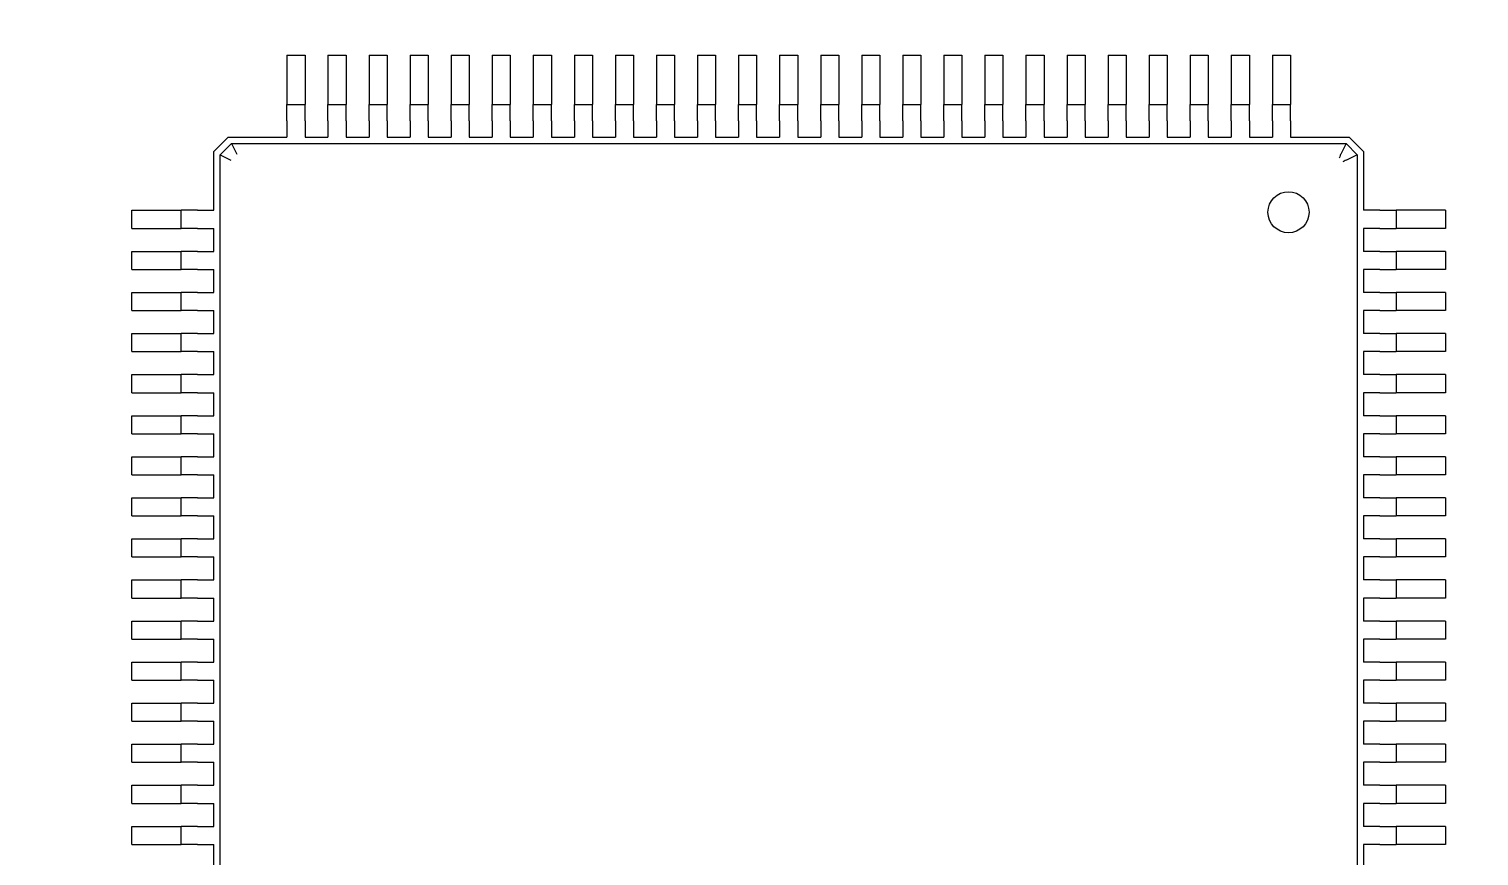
# Model space of a CAD drawing. Header units: millimetres. Extents: x 0 to 420, y 0 to 297.
# Drawn here: x 90.23 to 107.88, y 217.84 to 227.91 of the extents above; entities that cross this region are included whole.
import ezdxf

# ---------------------------------------------------------------- set-up
doc = ezdxf.new("R2010")
doc.units = ezdxf.units.MM
doc.header["$PDSIZE"] = -1
doc.styles.add('СПДС', font='isocpeur.ttf', dxfattribs={"width": 0.9})
doc.dimstyles.new('ISO-25', dxfattribs={"dimtxt": 2.5, "dimasz": 2.5, "dimexe": 1.25, "dimexo": 0.625, "dimtad": 1, "dimtxsty": 'Standard', "dimcen": 2.5, "dimadec": 0, "dimazin": 0, "dimtfac": 1, "dimtmove": 0, "dimatfit": 3, "dimfxl": 1, "dimarcsym": 0})

# ---------------------------------------------------------------- blocks, each defined once
blk = doc.blocks.new('*D35')
at = {"color": 0, "lineweight": -2, "transparency": 16777216}
for p, q in [((66.453, 220.646), (66.453, 165.349)), ((133.433, 220.646), (133.433, 165.349)), ((68.953, 166.349), (130.933, 166.349))]:
    blk.add_line(p, q, dxfattribs=at)
at = {"color": 0, "transparency": 16777216}
for points in [[(68.953, 166.766), (68.953, 165.932), (66.453, 166.349)], [(130.933, 166.766), (130.933, 165.932), (133.433, 166.349)]]:
    blk.add_solid(points, dxfattribs=at)
at = {"layer": 'Defpoints', "color": 0, "transparency": 16777216}
for p in [(66.453, 220.656), (133.433, 220.656), (133.433, 166.349)]:
    blk.add_point(p, dxfattribs=at)
at = {"color": 0, "transparency": 16777216, "insert": (99.943, 171.595), "char_height": 3.5, "attachment_point": 5, "style": 'СПДС'}
blk.add_mtext('66,98{\\fArial|b0|i0|c204|p34;\\H1.08333x;*}', dxfattribs=at)
blk = doc.blocks.new('*D36')
at = {"color": 0, "lineweight": -2, "transparency": 16777216}
for p, q in [((100.511, 253.572), (44.631, 253.572)), ((45.631, 251.072), (45.631, 222.49)), ((45.631, 183.416), (45.631, 211.998)), ((99.991, 180.916), (44.631, 180.916))]:
    blk.add_line(p, q, dxfattribs=at)
at = {"color": 0, "transparency": 16777216}
for points in [[(45.214, 251.072), (46.048, 251.072), (45.631, 253.572)], [(45.214, 183.416), (46.048, 183.416), (45.631, 180.916)]]:
    blk.add_solid(points, dxfattribs=at)
at = {"layer": 'Defpoints', "color": 0, "transparency": 16777216}
for p in [(45.631, 253.572), (100.521, 253.572), (100.001, 180.916)]:
    blk.add_point(p, dxfattribs=at)
at = {"color": 0, "transparency": 16777216, "insert": (45.631, 217.244), "char_height": 3.5, "attachment_point": 5, "style": 'СПДС'}
blk.add_mtext('72,66{\\fArial|b0|i0|c204|p34;\\H1.08333x;*}', dxfattribs=at)
blk = doc.blocks.new('A$Ce8c5e3c3')
at = {"color": 0, "linetype": 'Continuous', "lineweight": 0}
for p, q in [((142.876, -63.558), (142.876, -64.058)), ((142.876, -63.558), (143.096, -63.558)), ((143.096, -63.558), (143.096, -64.058)), ((143.376, -63.558), (143.376, -64.058)), ((143.376, -63.558), (143.596, -63.558)), ((143.596, -63.558), (143.596, -64.058)), ((143.876, -63.558), (143.876, -64.058)), ((143.876, -63.558), (144.096, -63.558)), ((144.096, -63.558), (144.096, -64.058)), ((144.376, -63.558), (144.376, -64.058)), ((144.376, -63.558), (144.596, -63.558)), ((144.596, -63.558), (144.596, -64.058)), ((144.876, -63.558), (144.876, -64.058)), ((144.876, -63.558), (145.096, -63.558)), ((145.096, -63.558), (145.096, -64.058)), ((145.376, -63.558), (145.376, -64.058)), ((145.376, -63.558), (145.596, -63.558)), ((145.596, -63.558), (145.596, -64.058)), ((145.876, -63.558), (145.876, -64.058)), ((145.876, -63.558), (146.096, -63.558)), ((146.096, -63.558), (146.096, -64.058)), ((146.376, -63.558), (146.376, -64.058)), ((146.376, -63.558), (146.596, -63.558)), ((146.596, -63.558), (146.596, -64.058)), ((146.876, -63.558), (146.876, -64.058)), ((146.876, -63.558), (147.096, -63.558)), ((147.096, -63.558), (147.096, -64.058)), ((147.376, -63.558), (147.376, -64.058)), ((147.376, -63.558), (147.596, -63.558)), ((147.596, -63.558), (147.596, -64.058)), ((147.876, -63.558), (147.876, -64.058)), ((147.876, -63.558), (148.096, -63.558)), ((148.096, -63.558), (148.096, -64.058)), ((148.376, -63.558), (148.376, -64.058)), ((148.376, -63.558), (148.596, -63.558)), ((148.596, -63.558), (148.596, -64.058)), ((148.876, -63.558), (148.876, -64.058)), ((148.876, -63.558), (149.096, -63.558)), ((149.096, -63.558), (149.096, -64.058)), ((149.376, -63.558), (149.376, -64.058)), ((149.376, -63.558), (149.596, -63.558)), ((149.596, -63.558), (149.596, -64.058)), ((149.876, -63.558), (149.876, -64.058)), ((149.876, -63.558), (150.096, -63.558)), ((150.096, -63.558), (150.096, -64.058)), ((150.376, -63.558), (150.376, -64.058)), ((150.376, -63.558), (150.596, -63.558)), ((150.596, -63.558), (150.596, -64.058)), ((150.876, -63.558), (150.876, -64.058)), ((150.876, -63.558), (151.096, -63.558)), ((151.096, -63.558), (151.096, -64.058)), ((151.376, -63.558), (151.376, -64.058)), ((151.376, -63.558), (151.596, -63.558)), ((151.596, -63.558), (151.596, -64.058)), ((151.876, -63.558), (151.876, -64.058)), ((151.876, -63.558), (152.096, -63.558)), ((152.096, -63.558), (152.096, -64.058)), ((152.376, -63.558), (152.376, -64.058)), ((152.376, -63.558), (152.596, -63.558)), ((152.596, -63.558), (152.596, -64.058)), ((152.876, -63.558), (152.876, -64.058)), ((152.876, -63.558), (153.096, -63.558)), ((153.096, -63.558), (153.096, -64.058)), ((153.376, -63.558), (153.376, -64.058)), ((153.376, -63.558), (153.596, -63.558)), ((153.596, -63.558), (153.596, -64.058)), ((153.876, -63.558), (153.876, -64.058)), ((153.876, -63.558), (154.096, -63.558)), ((154.096, -63.558), (154.096, -64.058)), ((154.376, -63.558), (154.376, -64.058)), ((154.376, -63.558), (154.596, -63.558)), ((154.596, -63.558), (154.596, -64.058)), ((154.876, -63.558), (154.876, -64.058)), ((154.876, -63.558), (155.096, -63.558)), ((155.096, -63.558), (155.096, -64.058)), ((142.876, -64.058), (142.876, -64.158)), ((143.096, -64.058), (143.096, -64.158)), ((143.376, -64.058), (143.376, -64.158)), ((143.596, -64.058), (143.596, -64.158)), ((143.876, -64.058), (143.876, -64.158)), ((144.096, -64.058), (144.096, -64.158)), ((144.376, -64.058), (144.376, -64.158)), ((144.596, -64.058), (144.596, -64.158)), ((144.876, -64.058), (144.876, -64.158)), ((145.096, -64.058), (145.096, -64.158)), ((145.376, -64.058), (145.376, -64.158)), ((145.596, -64.058), (145.596, -64.158)), ((145.876, -64.058), (145.876, -64.158)), ((146.096, -64.058), (146.096, -64.158)), ((146.376, -64.058), (146.376, -64.158)), ((146.596, -64.058), (146.596, -64.158)), ((146.876, -64.058), (146.876, -64.158)), ((147.096, -64.058), (147.096, -64.158)), ((147.376, -64.058), (147.376, -64.158)), ((147.596, -64.058), (147.596, -64.158)), ((147.876, -64.058), (147.876, -64.158)), ((148.096, -64.058), (148.096, -64.158)), ((148.376, -64.058), (148.376, -64.158)), ((148.596, -64.058), (148.596, -64.158)), ((148.876, -64.058), (148.876, -64.158)), ((149.096, -64.058), (149.096, -64.158)), ((149.376, -64.058), (149.376, -64.158)), ((149.596, -64.058), (149.596, -64.158)), ((149.876, -64.058), (149.876, -64.158)), ((150.096, -64.058), (150.096, -64.158)), ((150.376, -64.058), (150.376, -64.158)), ((150.596, -64.058), (150.596, -64.158)), ((150.876, -64.058), (150.876, -64.158)), ((151.096, -64.058), (151.096, -64.158)), ((151.376, -64.058), (151.376, -64.158)), ((151.596, -64.058), (151.596, -64.158)), ((151.876, -64.058), (151.876, -64.158)), ((152.096, -64.058), (152.096, -64.158)), ((152.376, -64.058), (152.376, -64.158)), ((152.596, -64.058), (152.596, -64.158)), ((152.876, -64.058), (152.876, -64.158)), ((153.096, -64.058), (153.096, -64.158)), ((153.376, -64.058), (153.376, -64.158)), ((153.596, -64.058), (153.596, -64.158)), ((153.876, -64.058), (153.876, -64.158)), ((154.096, -64.058), (154.096, -64.158)), ((154.376, -64.058), (154.376, -64.158)), ((154.596, -64.058), (154.596, -64.158)), ((154.876, -64.058), (154.876, -64.158)), ((155.096, -64.058), (155.096, -64.158)), ((142.876, -64.358), (142.876, -64.158)), ((142.876, -64.158), (143.096, -64.158)), ((143.096, -64.358), (143.096, -64.158)), ((143.376, -64.358), (143.376, -64.158)), ((143.376, -64.158), (143.596, -64.158)), ((143.596, -64.358), (143.596, -64.158)), ((143.876, -64.358), (143.876, -64.158)), ((143.876, -64.158), (144.096, -64.158)), ((144.096, -64.358), (144.096, -64.158)), ((144.376, -64.358), (144.376, -64.158)), ((144.376, -64.158), (144.596, -64.158)), ((144.596, -64.358), (144.596, -64.158)), ((144.876, -64.358), (144.876, -64.158)), ((144.876, -64.158), (145.096, -64.158)), ((145.096, -64.358), (145.096, -64.158)), ((145.376, -64.358), (145.376, -64.158)), ((145.376, -64.158), (145.596, -64.158)), ((145.596, -64.358), (145.596, -64.158)), ((145.876, -64.358), (145.876, -64.158)), ((145.876, -64.158), (146.096, -64.158)), ((146.096, -64.358), (146.096, -64.158)), ((146.376, -64.358), (146.376, -64.158)), ((146.376, -64.158), (146.596, -64.158)), ((146.596, -64.358), (146.596, -64.158)), ((146.876, -64.358), (146.876, -64.158)), ((146.876, -64.158), (147.096, -64.158)), ((147.096, -64.358), (147.096, -64.158)), ((147.376, -64.358), (147.376, -64.158)), ((147.376, -64.158), (147.596, -64.158)), ((147.596, -64.358), (147.596, -64.158)), ((147.876, -64.358), (147.876, -64.158)), ((147.876, -64.158), (148.096, -64.158)), ((148.096, -64.358), (148.096, -64.158)), ((148.376, -64.358), (148.376, -64.158)), ((148.376, -64.158), (148.596, -64.158)), ((148.596, -64.358), (148.596, -64.158)), ((148.876, -64.358), (148.876, -64.158)), ((148.876, -64.158), (149.096, -64.158)), ((149.096, -64.358), (149.096, -64.158)), ((149.376, -64.358), (149.376, -64.158)), ((149.376, -64.158), (149.596, -64.158)), ((149.596, -64.358), (149.596, -64.158)), ((149.876, -64.358), (149.876, -64.158)), ((149.876, -64.158), (150.096, -64.158)), ((150.096, -64.358), (150.096, -64.158)), ((150.376, -64.358), (150.376, -64.158)), ((150.376, -64.158), (150.596, -64.158)), ((150.596, -64.358), (150.596, -64.158)), ((150.876, -64.358), (150.876, -64.158)), ((150.876, -64.158), (151.096, -64.158)), ((151.096, -64.358), (151.096, -64.158)), ((151.376, -64.358), (151.376, -64.158)), ((151.376, -64.158), (151.596, -64.158)), ((151.596, -64.358), (151.596, -64.158)), ((151.876, -64.358), (151.876, -64.158)), ((151.876, -64.158), (152.096, -64.158)), ((152.096, -64.358), (152.096, -64.158)), ((152.376, -64.358), (152.376, -64.158)), ((152.376, -64.158), (152.596, -64.158)), ((152.596, -64.358), (152.596, -64.158)), ((152.876, -64.358), (152.876, -64.158)), ((152.876, -64.158), (153.096, -64.158)), ((153.096, -64.358), (153.096, -64.158)), ((153.376, -64.358), (153.376, -64.158)), ((153.376, -64.158), (153.596, -64.158)), ((153.596, -64.358), (153.596, -64.158)), ((153.876, -64.358), (153.876, -64.158)), ((153.876, -64.158), (154.096, -64.158)), ((154.096, -64.358), (154.096, -64.158)), ((154.376, -64.358), (154.376, -64.158)), ((154.376, -64.158), (154.596, -64.158)), ((154.596, -64.358), (154.596, -64.158)), ((154.876, -64.358), (154.876, -64.158)), ((154.876, -64.158), (155.096, -64.158)), ((155.096, -64.358), (155.096, -64.158)), ((142.876, -64.358), (142.876, -64.558)), ((143.096, -64.358), (143.096, -64.558)), ((143.376, -64.358), (143.376, -64.558)), ((143.596, -64.358), (143.596, -64.558)), ((143.876, -64.358), (143.876, -64.558)), ((144.096, -64.358), (144.096, -64.558)), ((144.376, -64.358), (144.376, -64.558)), ((144.596, -64.358), (144.596, -64.558)), ((144.876, -64.358), (144.876, -64.558)), ((145.096, -64.358), (145.096, -64.558)), ((145.376, -64.358), (145.376, -64.558)), ((145.596, -64.358), (145.596, -64.558)), ((145.876, -64.358), (145.876, -64.558)), ((146.096, -64.358), (146.096, -64.558)), ((146.376, -64.358), (146.376, -64.558)), ((146.596, -64.358), (146.596, -64.558)), ((146.876, -64.358), (146.876, -64.558)), ((147.096, -64.358), (147.096, -64.558)), ((147.376, -64.358), (147.376, -64.558)), ((147.596, -64.358), (147.596, -64.558)), ((147.876, -64.358), (147.876, -64.558)), ((148.096, -64.358), (148.096, -64.558)), ((148.376, -64.358), (148.376, -64.558)), ((148.596, -64.358), (148.596, -64.558)), ((148.876, -64.358), (148.876, -64.558)), ((149.096, -64.358), (149.096, -64.558)), ((149.376, -64.358), (149.376, -64.558)), ((149.596, -64.358), (149.596, -64.558)), ((149.876, -64.358), (149.876, -64.558)), ((150.096, -64.358), (150.096, -64.558)), ((150.376, -64.358), (150.376, -64.558)), ((150.596, -64.358), (150.596, -64.558)), ((150.876, -64.358), (150.876, -64.558)), ((151.096, -64.358), (151.096, -64.558)), ((151.376, -64.358), (151.376, -64.558)), ((151.596, -64.358), (151.596, -64.558)), ((151.876, -64.358), (151.876, -64.558)), ((152.096, -64.358), (152.096, -64.558)), ((152.376, -64.358), (152.376, -64.558)), ((152.596, -64.358), (152.596, -64.558)), ((152.876, -64.358), (152.876, -64.558)), ((153.096, -64.358), (153.096, -64.558)), ((153.376, -64.358), (153.376, -64.558)), ((153.596, -64.358), (153.596, -64.558)), ((153.876, -64.358), (153.876, -64.558)), ((154.096, -64.358), (154.096, -64.558)), ((154.376, -64.358), (154.376, -64.558)), ((154.596, -64.358), (154.596, -64.558)), ((154.876, -64.358), (154.876, -64.558)), ((155.096, -64.358), (155.096, -64.558)), ((141.986, -64.733), (142.161, -64.558)), ((142.161, -64.558), (142.876, -64.558)), ((143.096, -64.558), (143.376, -64.558)), ((143.596, -64.558), (143.876, -64.558)), ((144.096, -64.558), (144.376, -64.558)), ((144.596, -64.558), (144.876, -64.558)), ((145.096, -64.558), (145.376, -64.558)), ((145.596, -64.558), (145.876, -64.558)), ((146.096, -64.558), (146.376, -64.558)), ((146.596, -64.558), (146.876, -64.558)), ((147.096, -64.558), (147.376, -64.558)), ((147.596, -64.558), (147.876, -64.558)), ((148.096, -64.558), (148.376, -64.558)), ((148.596, -64.558), (148.876, -64.558)), ((149.096, -64.558), (149.376, -64.558)), ((149.596, -64.558), (149.876, -64.558)), ((150.096, -64.558), (150.376, -64.558)), ((150.596, -64.558), (150.876, -64.558)), ((151.096, -64.558), (151.376, -64.558)), ((151.596, -64.558), (151.876, -64.558)), ((152.096, -64.558), (152.376, -64.558)), ((152.596, -64.558), (152.876, -64.558)), ((153.096, -64.558), (153.376, -64.558)), ((153.596, -64.558), (153.876, -64.558)), ((154.096, -64.558), (154.376, -64.558)), ((154.596, -64.558), (154.876, -64.558)), ((155.096, -64.558), (155.811, -64.558)), ((155.811, -64.558), (155.986, -64.733)), ((141.986, -65.448), (141.986, -64.733)), ((142.061, -64.771), (142.199, -64.633)), ((142.061, -65.448), (142.061, -64.771)), ((142.061, -64.771), (142.191, -64.836)), ((142.199, -64.633), (142.876, -64.633)), ((142.199, -64.633), (142.264, -64.763)), ((142.876, -64.633), (143.096, -64.633)), ((143.096, -64.633), (143.376, -64.633)), ((143.376, -64.633), (143.596, -64.633)), ((143.596, -64.633), (143.876, -64.633)), ((143.876, -64.633), (144.096, -64.633)), ((144.096, -64.633), (144.376, -64.633)), ((144.376, -64.633), (144.596, -64.633)), ((144.596, -64.633), (144.876, -64.633)), ((144.876, -64.633), (145.096, -64.633)), ((145.096, -64.633), (145.376, -64.633)), ((145.376, -64.633), (145.596, -64.633)), ((145.596, -64.633), (145.876, -64.633)), ((145.876, -64.633), (146.096, -64.633)), ((146.096, -64.633), (146.376, -64.633)), ((146.376, -64.633), (146.596, -64.633)), ((146.596, -64.633), (146.876, -64.633)), ((146.876, -64.633), (147.096, -64.633)), ((147.096, -64.633), (147.376, -64.633)), ((147.376, -64.633), (147.596, -64.633)), ((147.596, -64.633), (147.876, -64.633)), ((147.876, -64.633), (148.096, -64.633)), ((148.096, -64.633), (148.376, -64.633)), ((148.376, -64.633), (148.596, -64.633)), ((148.596, -64.633), (148.876, -64.633)), ((148.876, -64.633), (149.096, -64.633)), ((149.096, -64.633), (149.376, -64.633)), ((149.376, -64.633), (149.596, -64.633)), ((149.596, -64.633), (149.876, -64.633)), ((149.876, -64.633), (150.096, -64.633)), ((150.096, -64.633), (150.376, -64.633)), ((150.376, -64.633), (150.596, -64.633)), ((150.596, -64.633), (150.876, -64.633)), ((150.876, -64.633), (151.096, -64.633)), ((151.096, -64.633), (151.376, -64.633)), ((151.376, -64.633), (151.596, -64.633)), ((151.596, -64.633), (151.876, -64.633)), ((151.876, -64.633), (152.096, -64.633)), ((152.096, -64.633), (152.376, -64.633)), ((152.376, -64.633), (152.596, -64.633)), ((152.596, -64.633), (152.876, -64.633)), ((152.876, -64.633), (153.096, -64.633)), ((153.096, -64.633), (153.376, -64.633)), ((153.376, -64.633), (153.596, -64.633)), ((153.596, -64.633), (153.876, -64.633)), ((153.876, -64.633), (154.096, -64.633)), ((154.096, -64.633), (154.376, -64.633)), ((154.376, -64.633), (154.596, -64.633)), ((154.596, -64.633), (154.876, -64.633)), ((154.876, -64.633), (155.096, -64.633)), ((155.096, -64.633), (155.774, -64.633)), ((155.774, -64.633), (155.709, -64.763)), ((155.774, -64.633), (155.911, -64.771)), ((155.911, -64.771), (155.781, -64.836)), ((155.911, -64.771), (155.911, -65.448)), ((155.986, -64.733), (155.986, -65.448)), ((140.986, -65.448), (141.486, -65.448)), ((140.986, -65.668), (140.986, -65.448)), ((141.486, -65.448), (141.586, -65.448)), ((141.786, -65.448), (141.586, -65.448)), ((141.586, -65.668), (141.586, -65.448)), ((141.786, -65.448), (141.986, -65.448)), ((142.061, -65.668), (142.061, -65.448)), ((155.911, -65.448), (155.911, -65.668)), ((156.186, -65.448), (155.986, -65.448)), ((156.186, -65.448), (156.386, -65.448)), ((156.486, -65.448), (156.386, -65.448)), ((156.386, -65.448), (156.386, -65.668)), ((156.986, -65.448), (156.486, -65.448)), ((156.986, -65.448), (156.986, -65.668)), ((140.986, -65.668), (141.486, -65.668)), ((141.486, -65.668), (141.586, -65.668)), ((141.786, -65.668), (141.586, -65.668)), ((141.786, -65.668), (141.986, -65.668)), ((141.986, -65.948), (141.986, -65.668)), ((142.061, -65.948), (142.061, -65.668)), ((155.911, -65.668), (155.911, -65.948)), ((156.186, -65.668), (155.986, -65.668)), ((155.986, -65.668), (155.986, -65.948)), ((156.186, -65.668), (156.386, -65.668)), ((156.486, -65.668), (156.386, -65.668)), ((156.986, -65.668), (156.486, -65.668)), ((140.986, -65.948), (141.486, -65.948)), ((140.986, -66.168), (140.986, -65.948)), ((141.486, -65.948), (141.586, -65.948)), ((141.786, -65.948), (141.586, -65.948)), ((141.586, -66.168), (141.586, -65.948)), ((141.786, -65.948), (141.986, -65.948)), ((142.061, -66.168), (142.061, -65.948)), ((155.911, -65.948), (155.911, -66.168)), ((156.186, -65.948), (155.986, -65.948)), ((156.186, -65.948), (156.386, -65.948)), ((156.486, -65.948), (156.386, -65.948)), ((156.386, -65.948), (156.386, -66.168)), ((156.986, -65.948), (156.486, -65.948)), ((156.986, -65.948), (156.986, -66.168)), ((140.986, -66.168), (141.486, -66.168)), ((141.486, -66.168), (141.586, -66.168)), ((141.786, -66.168), (141.586, -66.168)), ((141.786, -66.168), (141.986, -66.168)), ((141.986, -66.448), (141.986, -66.168)), ((142.061, -66.448), (142.061, -66.168)), ((155.911, -66.168), (155.911, -66.448)), ((155.986, -66.168), (155.986, -66.448)), ((156.186, -66.168), (155.986, -66.168)), ((156.186, -66.168), (156.386, -66.168)), ((156.486, -66.168), (156.386, -66.168)), ((156.986, -66.168), (156.486, -66.168)), ((140.986, -66.448), (141.486, -66.448)), ((140.986, -66.668), (140.986, -66.448)), ((141.486, -66.448), (141.586, -66.448)), ((141.786, -66.448), (141.586, -66.448)), ((141.586, -66.668), (141.586, -66.448)), ((141.786, -66.448), (141.986, -66.448)), ((142.061, -66.668), (142.061, -66.448)), ((155.911, -66.448), (155.911, -66.668)), ((156.186, -66.448), (155.986, -66.448)), ((156.186, -66.448), (156.386, -66.448)), ((156.486, -66.448), (156.386, -66.448)), ((156.386, -66.448), (156.386, -66.668)), ((156.986, -66.448), (156.486, -66.448)), ((156.986, -66.448), (156.986, -66.668)), ((140.986, -66.668), (141.486, -66.668)), ((141.486, -66.668), (141.586, -66.668)), ((141.786, -66.668), (141.586, -66.668)), ((141.786, -66.668), (141.986, -66.668)), ((141.986, -66.948), (141.986, -66.668)), ((142.061, -66.948), (142.061, -66.668)), ((155.911, -66.668), (155.911, -66.948)), ((155.986, -66.668), (155.986, -66.948)), ((156.186, -66.668), (155.986, -66.668)), ((156.186, -66.668), (156.386, -66.668)), ((156.486, -66.668), (156.386, -66.668)), ((156.986, -66.668), (156.486, -66.668)), ((140.986, -66.948), (141.486, -66.948)), ((140.986, -67.168), (140.986, -66.948)), ((141.486, -66.948), (141.586, -66.948)), ((141.786, -66.948), (141.586, -66.948)), ((141.586, -67.168), (141.586, -66.948)), ((141.786, -66.948), (141.986, -66.948)), ((142.061, -67.168), (142.061, -66.948)), ((155.911, -66.948), (155.911, -67.168)), ((156.186, -66.948), (155.986, -66.948)), ((156.186, -66.948), (156.386, -66.948)), ((156.486, -66.948), (156.386, -66.948)), ((156.386, -66.948), (156.386, -67.168)), ((156.986, -66.948), (156.486, -66.948)), ((156.986, -66.948), (156.986, -67.168)), ((140.986, -67.168), (141.486, -67.168)), ((141.486, -67.168), (141.586, -67.168)), ((141.786, -67.168), (141.586, -67.168)), ((141.786, -67.168), (141.986, -67.168)), ((141.986, -67.448), (141.986, -67.168)), ((142.061, -67.448), (142.061, -67.168)), ((155.911, -67.168), (155.911, -67.448)), ((155.986, -67.168), (155.986, -67.448)), ((156.186, -67.168), (155.986, -67.168)), ((156.186, -67.168), (156.386, -67.168)), ((156.486, -67.168), (156.386, -67.168)), ((156.986, -67.168), (156.486, -67.168)), ((140.986, -67.448), (141.486, -67.448)), ((140.986, -67.668), (140.986, -67.448)), ((141.486, -67.448), (141.586, -67.448)), ((141.786, -67.448), (141.586, -67.448)), ((141.586, -67.668), (141.586, -67.448)), ((141.786, -67.448), (141.986, -67.448)), ((142.061, -67.668), (142.061, -67.448)), ((155.911, -67.448), (155.911, -67.668)), ((156.186, -67.448), (155.986, -67.448)), ((156.186, -67.448), (156.386, -67.448)), ((156.486, -67.448), (156.386, -67.448)), ((156.386, -67.448), (156.386, -67.668)), ((156.986, -67.448), (156.486, -67.448)), ((156.986, -67.448), (156.986, -67.668)), ((140.986, -67.668), (141.486, -67.668)), ((141.486, -67.668), (141.586, -67.668)), ((141.786, -67.668), (141.586, -67.668)), ((141.786, -67.668), (141.986, -67.668)), ((141.986, -67.948), (141.986, -67.668)), ((142.061, -67.948), (142.061, -67.668)), ((155.911, -67.668), (155.911, -67.948)), ((155.986, -67.668), (155.986, -67.948)), ((156.186, -67.668), (155.986, -67.668)), ((156.186, -67.668), (156.386, -67.668)), ((156.486, -67.668), (156.386, -67.668)), ((156.986, -67.668), (156.486, -67.668)), ((140.986, -67.948), (141.486, -67.948)), ((140.986, -68.168), (140.986, -67.948)), ((141.486, -67.948), (141.586, -67.948)), ((141.786, -67.948), (141.586, -67.948)), ((141.586, -68.168), (141.586, -67.948)), ((141.786, -67.948), (141.986, -67.948)), ((142.061, -68.168), (142.061, -67.948)), ((155.911, -67.948), (155.911, -68.168)), ((156.186, -67.948), (155.986, -67.948)), ((156.186, -67.948), (156.386, -67.948)), ((156.486, -67.948), (156.386, -67.948)), ((156.386, -67.948), (156.386, -68.168)), ((156.986, -67.948), (156.486, -67.948)), ((156.986, -67.948), (156.986, -68.168)), ((140.986, -68.168), (141.486, -68.168)), ((141.486, -68.168), (141.586, -68.168)), ((141.786, -68.168), (141.586, -68.168)), ((141.786, -68.168), (141.986, -68.168)), ((141.986, -68.448), (141.986, -68.168)), ((142.061, -68.448), (142.061, -68.168)), ((155.911, -68.168), (155.911, -68.448)), ((155.986, -68.168), (155.986, -68.448)), ((156.186, -68.168), (155.986, -68.168)), ((156.186, -68.168), (156.386, -68.168)), ((156.486, -68.168), (156.386, -68.168)), ((156.986, -68.168), (156.486, -68.168)), ((140.986, -68.448), (141.486, -68.448)), ((140.986, -68.668), (140.986, -68.448)), ((141.486, -68.448), (141.586, -68.448)), ((141.786, -68.448), (141.586, -68.448)), ((141.586, -68.668), (141.586, -68.448)), ((141.786, -68.448), (141.986, -68.448)), ((142.061, -68.668), (142.061, -68.448)), ((155.911, -68.448), (155.911, -68.668)), ((156.186, -68.448), (155.986, -68.448)), ((156.186, -68.448), (156.386, -68.448)), ((156.486, -68.448), (156.386, -68.448)), ((156.386, -68.448), (156.386, -68.668)), ((156.986, -68.448), (156.486, -68.448)), ((156.986, -68.448), (156.986, -68.668)), ((140.986, -68.668), (141.486, -68.668)), ((141.486, -68.668), (141.586, -68.668)), ((141.786, -68.668), (141.586, -68.668)), ((141.786, -68.668), (141.986, -68.668)), ((141.986, -68.948), (141.986, -68.668)), ((142.061, -68.948), (142.061, -68.668)), ((155.911, -68.668), (155.911, -68.948)), ((155.986, -68.668), (155.986, -68.948)), ((156.186, -68.668), (155.986, -68.668)), ((156.186, -68.668), (156.386, -68.668)), ((156.486, -68.668), (156.386, -68.668)), ((156.986, -68.668), (156.486, -68.668)), ((140.986, -68.948), (141.486, -68.948)), ((140.986, -69.168), (140.986, -68.948)), ((141.486, -68.948), (141.586, -68.948)), ((141.786, -68.948), (141.586, -68.948)), ((141.586, -69.168), (141.586, -68.948)), ((141.786, -68.948), (141.986, -68.948)), ((142.061, -69.168), (142.061, -68.948)), ((155.911, -68.948), (155.911, -69.168)), ((156.186, -68.948), (155.986, -68.948)), ((156.186, -68.948), (156.386, -68.948)), ((156.486, -68.948), (156.386, -68.948)), ((156.386, -68.948), (156.386, -69.168)), ((156.986, -68.948), (156.486, -68.948)), ((156.986, -68.948), (156.986, -69.168)), ((140.986, -69.168), (141.486, -69.168)), ((141.486, -69.168), (141.586, -69.168)), ((141.786, -69.168), (141.586, -69.168)), ((141.786, -69.168), (141.986, -69.168)), ((141.986, -69.448), (141.986, -69.168)), ((142.061, -69.448), (142.061, -69.168)), ((155.911, -69.168), (155.911, -69.448)), ((155.986, -69.168), (155.986, -69.448)), ((156.186, -69.168), (155.986, -69.168)), ((156.186, -69.168), (156.386, -69.168)), ((156.486, -69.168), (156.386, -69.168)), ((156.986, -69.168), (156.486, -69.168)), ((140.986, -69.448), (141.486, -69.448)), ((140.986, -69.668), (140.986, -69.448)), ((141.486, -69.448), (141.586, -69.448)), ((141.786, -69.448), (141.586, -69.448)), ((141.586, -69.668), (141.586, -69.448)), ((141.786, -69.448), (141.986, -69.448)), ((142.061, -69.668), (142.061, -69.448)), ((155.911, -69.448), (155.911, -69.668)), ((156.186, -69.448), (155.986, -69.448)), ((156.186, -69.448), (156.386, -69.448)), ((156.486, -69.448), (156.386, -69.448)), ((156.386, -69.448), (156.386, -69.668)), ((156.986, -69.448), (156.486, -69.448)), ((156.986, -69.448), (156.986, -69.668)), ((140.986, -69.668), (141.486, -69.668)), ((141.486, -69.668), (141.586, -69.668)), ((141.786, -69.668), (141.586, -69.668)), ((141.786, -69.668), (141.986, -69.668)), ((141.986, -69.948), (141.986, -69.668)), ((142.061, -69.948), (142.061, -69.668)), ((155.911, -69.668), (155.911, -69.948)), ((155.986, -69.668), (155.986, -69.948)), ((156.186, -69.668), (155.986, -69.668)), ((156.186, -69.668), (156.386, -69.668)), ((156.486, -69.668), (156.386, -69.668)), ((156.986, -69.668), (156.486, -69.668)), ((140.986, -69.948), (141.486, -69.948)), ((140.986, -70.168), (140.986, -69.948)), ((141.486, -69.948), (141.586, -69.948)), ((141.786, -69.948), (141.586, -69.948)), ((141.586, -70.168), (141.586, -69.948)), ((141.786, -69.948), (141.986, -69.948)), ((142.061, -70.168), (142.061, -69.948)), ((155.911, -69.948), (155.911, -70.168)), ((156.186, -69.948), (155.986, -69.948)), ((156.186, -69.948), (156.386, -69.948)), ((156.486, -69.948), (156.386, -69.948)), ((156.386, -69.948), (156.386, -70.168)), ((156.986, -69.948), (156.486, -69.948)), ((156.986, -69.948), (156.986, -70.168)), ((140.986, -70.168), (141.486, -70.168)), ((141.486, -70.168), (141.586, -70.168)), ((141.786, -70.168), (141.586, -70.168)), ((141.786, -70.168), (141.986, -70.168)), ((141.986, -70.448), (141.986, -70.168)), ((142.061, -70.448), (142.061, -70.168)), ((155.911, -70.168), (155.911, -70.448)), ((155.986, -70.168), (155.986, -70.448)), ((156.186, -70.168), (155.986, -70.168)), ((156.186, -70.168), (156.386, -70.168)), ((156.486, -70.168), (156.386, -70.168)), ((156.986, -70.168), (156.486, -70.168)), ((140.986, -70.448), (141.486, -70.448)), ((140.986, -70.668), (140.986, -70.448)), ((141.486, -70.448), (141.586, -70.448)), ((141.786, -70.448), (141.586, -70.448)), ((141.586, -70.668), (141.586, -70.448)), ((141.786, -70.448), (141.986, -70.448)), ((142.061, -70.668), (142.061, -70.448)), ((155.911, -70.448), (155.911, -70.668)), ((156.186, -70.448), (155.986, -70.448)), ((156.186, -70.448), (156.386, -70.448)), ((156.486, -70.448), (156.386, -70.448)), ((156.386, -70.448), (156.386, -70.668)), ((156.986, -70.448), (156.486, -70.448)), ((156.986, -70.448), (156.986, -70.668)), ((140.986, -70.668), (141.486, -70.668)), ((141.486, -70.668), (141.586, -70.668)), ((141.786, -70.668), (141.586, -70.668)), ((141.786, -70.668), (141.986, -70.668)), ((141.986, -70.948), (141.986, -70.668)), ((142.061, -70.948), (142.061, -70.668)), ((155.911, -70.668), (155.911, -70.948)), ((155.986, -70.668), (155.986, -70.948)), ((156.186, -70.668), (155.986, -70.668)), ((156.186, -70.668), (156.386, -70.668)), ((156.486, -70.668), (156.386, -70.668)), ((156.986, -70.668), (156.486, -70.668)), ((140.986, -70.948), (141.486, -70.948)), ((140.986, -71.168), (140.986, -70.948)), ((141.486, -70.948), (141.586, -70.948)), ((141.786, -70.948), (141.586, -70.948)), ((141.586, -71.168), (141.586, -70.948)), ((141.786, -70.948), (141.986, -70.948)), ((142.061, -71.168), (142.061, -70.948)), ((155.911, -70.948), (155.911, -71.168)), ((156.186, -70.948), (155.986, -70.948)), ((156.186, -70.948), (156.386, -70.948)), ((156.486, -70.948), (156.386, -70.948)), ((156.386, -70.948), (156.386, -71.168)), ((156.986, -70.948), (156.486, -70.948)), ((156.986, -70.948), (156.986, -71.168)), ((140.986, -71.168), (141.486, -71.168)), ((141.486, -71.168), (141.586, -71.168)), ((141.786, -71.168), (141.586, -71.168)), ((141.786, -71.168), (141.986, -71.168)), ((141.986, -71.448), (141.986, -71.168)), ((142.061, -71.448), (142.061, -71.168)), ((155.911, -71.168), (155.911, -71.448)), ((155.986, -71.168), (155.986, -71.448)), ((156.186, -71.168), (155.986, -71.168)), ((156.186, -71.168), (156.386, -71.168)), ((156.486, -71.168), (156.386, -71.168)), ((156.986, -71.168), (156.486, -71.168)), ((140.986, -71.448), (141.486, -71.448)), ((140.986, -71.668), (140.986, -71.448)), ((141.486, -71.448), (141.586, -71.448)), ((141.786, -71.448), (141.586, -71.448)), ((141.586, -71.668), (141.586, -71.448)), ((141.786, -71.448), (141.986, -71.448)), ((142.061, -71.668), (142.061, -71.448)), ((155.911, -71.448), (155.911, -71.668)), ((156.186, -71.448), (155.986, -71.448)), ((156.186, -71.448), (156.386, -71.448)), ((156.486, -71.448), (156.386, -71.448)), ((156.386, -71.448), (156.386, -71.668)), ((156.986, -71.448), (156.486, -71.448)), ((156.986, -71.448), (156.986, -71.668)), ((140.986, -71.668), (141.486, -71.668)), ((141.486, -71.668), (141.586, -71.668)), ((141.786, -71.668), (141.586, -71.668)), ((141.786, -71.668), (141.986, -71.668)), ((141.986, -71.948), (141.986, -71.668)), ((142.061, -71.948), (142.061, -71.668)), ((155.911, -71.668), (155.911, -71.948)), ((155.986, -71.668), (155.986, -71.948)), ((156.186, -71.668), (155.986, -71.668)), ((156.186, -71.668), (156.386, -71.668)), ((156.486, -71.668), (156.386, -71.668)), ((156.986, -71.668), (156.486, -71.668)), ((140.986, -71.948), (141.486, -71.948)), ((140.986, -72.168), (140.986, -71.948)), ((141.486, -71.948), (141.586, -71.948)), ((141.786, -71.948), (141.586, -71.948)), ((141.586, -72.168), (141.586, -71.948)), ((141.786, -71.948), (141.986, -71.948)), ((142.061, -72.168), (142.061, -71.948)), ((155.911, -71.948), (155.911, -72.168)), ((156.186, -71.948), (155.986, -71.948)), ((156.186, -71.948), (156.386, -71.948)), ((156.486, -71.948), (156.386, -71.948)), ((156.386, -71.948), (156.386, -72.168)), ((156.986, -71.948), (156.486, -71.948)), ((156.986, -71.948), (156.986, -72.168)), ((140.986, -72.168), (141.486, -72.168)), ((141.486, -72.168), (141.586, -72.168)), ((141.786, -72.168), (141.586, -72.168)), ((141.786, -72.168), (141.986, -72.168)), ((141.986, -72.448), (141.986, -72.168)), ((142.061, -72.448), (142.061, -72.168)), ((155.911, -72.168), (155.911, -72.448)), ((155.986, -72.168), (155.986, -72.448)), ((156.186, -72.168), (155.986, -72.168)), ((156.186, -72.168), (156.386, -72.168)), ((156.486, -72.168), (156.386, -72.168)), ((156.986, -72.168), (156.486, -72.168)), ((140.986, -72.448), (141.486, -72.448)), ((140.986, -72.668), (140.986, -72.448)), ((141.486, -72.448), (141.586, -72.448)), ((141.786, -72.448), (141.586, -72.448)), ((141.586, -72.668), (141.586, -72.448)), ((141.786, -72.448), (141.986, -72.448)), ((142.061, -72.668), (142.061, -72.448)), ((155.911, -72.448), (155.911, -72.668)), ((156.186, -72.448), (155.986, -72.448)), ((156.186, -72.448), (156.386, -72.448)), ((156.486, -72.448), (156.386, -72.448)), ((156.386, -72.448), (156.386, -72.668)), ((156.986, -72.448), (156.486, -72.448)), ((156.986, -72.448), (156.986, -72.668)), ((140.986, -72.668), (141.486, -72.668)), ((141.486, -72.668), (141.586, -72.668)), ((141.786, -72.668), (141.586, -72.668)), ((141.786, -72.668), (141.986, -72.668)), ((141.986, -72.948), (141.986, -72.668)), ((142.061, -72.948), (142.061, -72.668)), ((155.911, -72.668), (155.911, -72.948)), ((155.986, -72.668), (155.986, -72.948)), ((156.186, -72.668), (155.986, -72.668)), ((156.186, -72.668), (156.386, -72.668)), ((156.486, -72.668), (156.386, -72.668)), ((156.986, -72.668), (156.486, -72.668)), ((140.986, -72.948), (141.486, -72.948)), ((140.986, -73.168), (140.986, -72.948)), ((141.486, -72.948), (141.586, -72.948)), ((141.786, -72.948), (141.586, -72.948)), ((141.586, -73.168), (141.586, -72.948)), ((141.786, -72.948), (141.986, -72.948)), ((142.061, -73.168), (142.061, -72.948)), ((155.911, -72.948), (155.911, -73.168)), ((156.186, -72.948), (155.986, -72.948)), ((156.186, -72.948), (156.386, -72.948)), ((156.486, -72.948), (156.386, -72.948)), ((156.386, -72.948), (156.386, -73.168)), ((156.986, -72.948), (156.486, -72.948)), ((156.986, -72.948), (156.986, -73.168)), ((140.986, -73.168), (141.486, -73.168)), ((141.486, -73.168), (141.586, -73.168)), ((141.786, -73.168), (141.586, -73.168)), ((141.786, -73.168), (141.986, -73.168)), ((141.986, -73.448), (141.986, -73.168)), ((142.061, -73.448), (142.061, -73.168)), ((155.911, -73.168), (155.911, -73.448)), ((155.986, -73.168), (155.986, -73.448)), ((156.186, -73.168), (155.986, -73.168)), ((156.186, -73.168), (156.386, -73.168)), ((156.486, -73.168), (156.386, -73.168)), ((156.986, -73.168), (156.486, -73.168))]:
    blk.add_line(p, q, dxfattribs=at)
blk.add_circle((155.073, -65.471), 0.25, dxfattribs=at)
blk.add_arc((149.451, -71.074), 33.5, 0, 180, dxfattribs=at)
at = {"color": 0, "linetype": 'Continuous', "lineweight": 0, "extrusion": (0, 0, -1)}
for centre, major_axis, ratio in [((155.689, -64.812), (-0.0207, -0.05), 0.000052), ((155.733, -64.856), (-0.05, -0.0207), 0.000001)]:
    blk.add_ellipse(centre, major_axis=major_axis, ratio=ratio, start_param=-2.91985, end_param=-1.570796, dxfattribs=at)

msp = doc.modelspace()

# ---------------------------------------------------------------- block references
msp.add_blockref('A$Ce8c5e3c3', (-49.508, 291.152))

# ---------------------------------------------------------------- dimensions: what is measured, and where the dimension line sits
dim = msp.add_linear_dim(base=(45.631, 253.572), p1=(100.001, 180.916), p2=(100.521, 253.572), angle=90, text='<>{\\fArial|b0|i0|c204|p34;\\H1.08333x;*}', dimstyle='ISO-25', override={"dimtxt": 3.5, "dimexe": 1, "dimexo": 0.01, "dimgap": 3, "dimtih": 1, "dimtoh": 1, "dimzin": 0, "dimtxsty": 'СПДС', "dimadec": 2, "dimtdec": 3, "dimtzin": 0})
dim.commit()
dim.dimension.update_dxf_attribs({"geometry": '*D36', "text_midpoint": (45.631, 217.244)})
dim = msp.add_linear_dim(base=(133.433, 166.349), p1=(66.453, 220.656), p2=(133.433, 220.656), text='<>{\\fArial|b0|i0|c204|p34;\\H1.08333x;*}', dimstyle='ISO-25', override={"dimtxt": 3.5, "dimasz": 2.5, "dimexe": 1, "dimexo": 0.01, "dimgap": 3, "dimtih": 1, "dimtoh": 1, "dimzin": 0, "dimtxsty": 'СПДС', "dimadec": 2, "dimtdec": 3, "dimtzin": 0})
dim.commit()
dim.dimension.update_dxf_attribs({"geometry": '*D35', "text_midpoint": (99.943, 171.595)})

doc.saveas('drawing.dxf')
